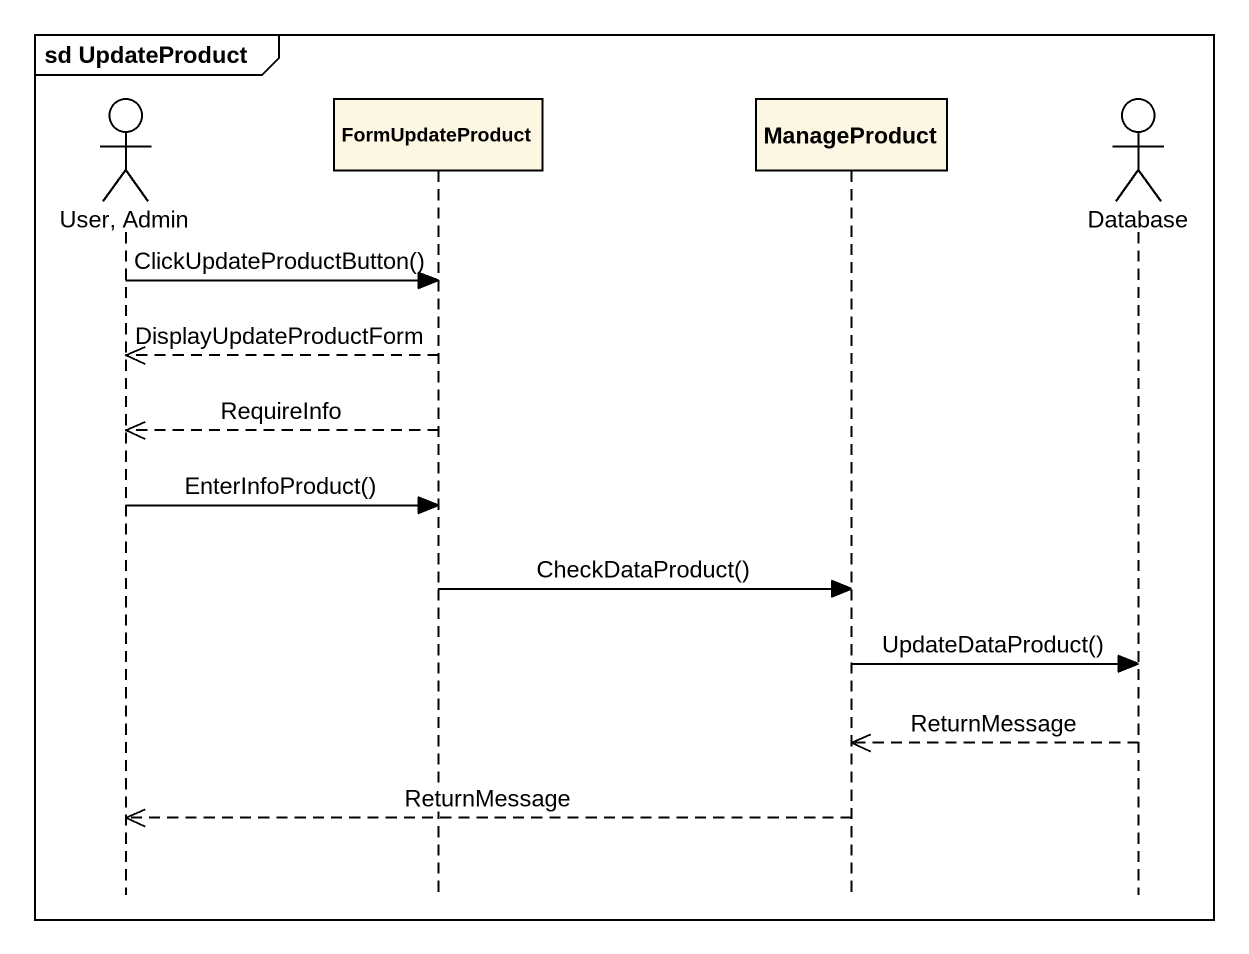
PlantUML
@startuml
mainframe sd UpdateProduct
hide footbox
actor "User, Admin" as User_Admin
participant FormUpdateProduct
participant ManageProduct
actor "Database" as Database_

User_Admin -> FormUpdateProduct : ClickUpdateProductButton()
FormUpdateProduct -->> User_Admin : DisplayUpdateProductForm
FormUpdateProduct -->> User_Admin : RequireInfo
User_Admin -> FormUpdateProduct : EnterInfoProduct()
FormUpdateProduct -> ManageProduct : CheckDataProduct()
ManageProduct -> Database_ : UpdateDataProduct()
Database_ -->> ManageProduct : ReturnMessage
ManageProduct -->> User_Admin : ReturnMessage
@enduml
